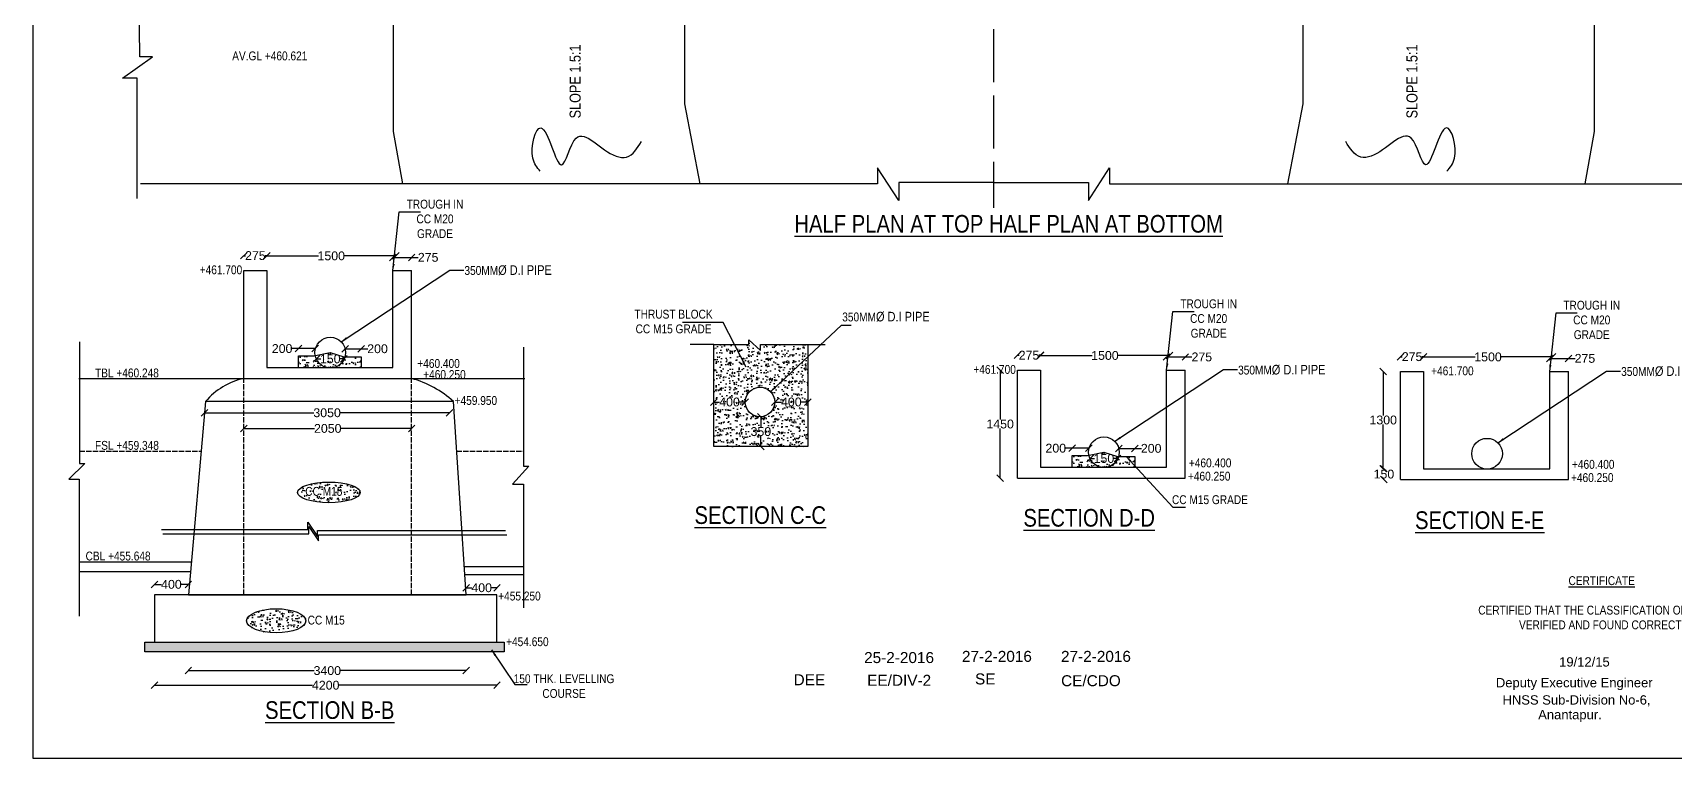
# Model space of a CAD drawing. Header units: millimetres. Extents: x 5124 to 3010519, y 2311 to 45941960.
# Drawn here: x 2833988 to 2871143, y 45900618 to 45917037 of the extents above; entities that cross this region are included whole.
import ezdxf

# ---------------------------------------------------------------- set-up
doc = ezdxf.new("R2010")
doc.units = ezdxf.units.MM
doc.header["$MEASUREMENT"] = 0
doc.linetypes.add('ACAD_ISO02W100', pattern=[15, 12, -3])
for name, color, linetype in [('DIMENSION', 7, 'Continuous'), ('DRAWING', 7, 'Continuous'), ('TEXT', 7, 'Continuous')]:
    doc.layers.add(name, color=color, linetype=linetype)
doc.styles.add('ARIAL NARROW', font='ARIALN.TTF')
doc.styles.get("Standard").update_dxf_attribs({"font": 'arial.ttf'})
doc.dimstyles.get("Standard").update_dxf_attribs({"dimtxt": 200, "dimasz": 150, "dimexe": 0.18, "dimexo": 0.0625, "dimgap": 0.09, "dimtad": 0, "dimtih": 1, "dimtoh": 1, "dimdec": 0, "dimzin": 0, "dimdsep": 46, "dimtxsty": 'Standard', "dimblk": 'OBLIQUE', "dimcen": 0.09, "dimse1": 1, "dimse2": 1, "dimadec": 0, "dimazin": 0, "dimtfac": 1, "dimtdec": 0, "dimtofl": 0, "dimtmove": 0, "dimatfit": 3, "dimfxl": 1, "dimtolj": 1, "dimtzin": 0, "dimarcsym": 0})
pattern_1 = [(50, (0, 0), (286.904073, -25.100854), [30, -330]), (355, (0, 0), (-55.5005334, 300.8768535), [24, -264]), (100.4514, (23.9, -2.1), (231.4037527, 275.7758168), [25.496076, -280.4568448]), (46.1842, (0, 80), (426.8964195, -66.2076057), [45, -495]), (96.6356, (35.57, 74.5), (373.8650822, 389.6471484), [38.244115, -420.6852]), (351.1842, (0, 80), (373.864778, 389.6474404), [36, -396]), (21, (40, 60), (238.7628208, -161.0475563), [30, -330]), (326, (40, 60), (97.3261328, 290.060018), [24, -264]), (71.4514, (59.9, 46.58), (336.0890514, 129.0121987), [25.496076, -280.4568448]), (37.5, (0, 0), (4.86394213, 133.15754153), [0, -260.8, 0, -268, 0, -265]), (7.5, (0, 0), (105.22781498, 157.76468475), [0, -152.8, 0, -254.8, 0, -101]), (327.5, (-89.2, 0), (213.52897447, -9.0219487), [0, -100, 0, -312, 0, -414]), (317.5, (-129.2, 0), (233.2744677, 40.0419929), [0, -130, 0, -207.2, 0, -294])]

# ---------------------------------------------------------------- blocks, each defined once
blk = doc.blocks.new('_Oblique')
at = {"color": 0, "linetype": 'ByBlock', "lineweight": -2}
blk.add_line((-0.5, -0.5), (0.5, 0.5), dxfattribs=at)
blk = doc.blocks.new('*D114')
at = {"layer": 'Defpoints', "color": 0}
for p in [(2839285.5, 45911993), (2838765, 45911659), (2839285.5, 45911659)]:
    blk.add_point(p, dxfattribs=at)
at = {"layer": 'DIMENSION', "color": 0, "lineweight": -2}
for p, q in [((2838765, 45911993), (2838801.763, 45911993)), ((2839285.5, 45911993), (2839248.737, 45911993))]:
    blk.add_line(p, q, dxfattribs=at)
at = {"layer": 'DIMENSION', "color": 0, "lineweight": -2, "xscale": 150, "yscale": 150, "zscale": 150, "rotation": 180}
blk.add_blockref('_Oblique', (2838765, 45911993), dxfattribs=at)
at = {"layer": 'DIMENSION', "color": 0, "lineweight": -2, "xscale": 150, "yscale": 150, "zscale": 150}
blk.add_blockref('_Oblique', (2839285.5, 45911993), dxfattribs=at)
at = {"layer": 'DIMENSION', "color": 0, "insert": (2839025.25, 45911993), "char_height": 200, "attachment_point": 5}
blk.add_mtext('\\A1;275', dxfattribs=at)
blk = doc.blocks.new('*D115')
at = {"layer": 'Defpoints', "color": 0}
for p in [(2842203, 45911988), (2839284, 45911659), (2842203, 45911659)]:
    blk.add_point(p, dxfattribs=at)
at = {"layer": 'DIMENSION', "color": 0, "lineweight": -2}
for p, q in [((2839284, 45911988), (2840454, 45911988)), ((2842203, 45911988), (2841032, 45911988))]:
    blk.add_line(p, q, dxfattribs=at)
at = {"layer": 'DIMENSION', "color": 0, "lineweight": -2, "xscale": 150, "yscale": 150, "zscale": 150, "rotation": 180}
blk.add_blockref('_Oblique', (2839284, 45911988), dxfattribs=at)
at = {"layer": 'DIMENSION', "color": 0, "lineweight": -2, "xscale": 150, "yscale": 150, "zscale": 150}
blk.add_blockref('_Oblique', (2842203, 45911988), dxfattribs=at)
at = {"layer": 'DIMENSION', "color": 0, "insert": (2840743, 45911988), "char_height": 200, "attachment_point": 5}
blk.add_mtext('\\A1;1500', dxfattribs=at)
blk = doc.blocks.new('*D116')
at = {"layer": 'Defpoints', "color": 0}
for p in [(2842563.5, 45911954), (2842140.5, 45911659), (2842563.5, 45911659)]:
    blk.add_point(p, dxfattribs=at)
at = {"layer": 'DIMENSION', "color": 0, "lineweight": -2}
for p, q in [((2842140.5, 45911954), (2842563.5, 45911954)), ((2842563.5, 45911954), (2842713.5, 45911954))]:
    blk.add_line(p, q, dxfattribs=at)
at = {"layer": 'DIMENSION', "color": 0, "lineweight": -2, "xscale": 150, "yscale": 150, "zscale": 150, "rotation": 180}
blk.add_blockref('_Oblique', (2842140.5, 45911954), dxfattribs=at)
at = {"layer": 'DIMENSION', "color": 0, "lineweight": -2, "xscale": 150, "yscale": 150, "zscale": 150}
blk.add_blockref('_Oblique', (2842563.5, 45911954), dxfattribs=at)
at = {"layer": 'DIMENSION', "color": 0, "insert": (2842936.987, 45911954), "char_height": 200, "attachment_point": 5}
blk.add_mtext('\\A1;275', dxfattribs=at)
blk = doc.blocks.new('*D117')
at = {"layer": 'Defpoints', "color": 0}
for p in [(2840003, 45909889), (2840003, 45909722), (2840381, 45909729)]:
    blk.add_point(p, dxfattribs=at)
at = {"layer": 'DIMENSION', "color": 0, "lineweight": -2}
for p, q in [((2840003, 45909889), (2839853, 45909889)), ((2840381, 45909889), (2840003, 45909889))]:
    blk.add_line(p, q, dxfattribs=at)
at = {"layer": 'DIMENSION', "color": 0, "lineweight": -2, "xscale": 150, "yscale": 150, "zscale": 150, "rotation": 180}
blk.add_blockref('_Oblique', (2840003, 45909889), dxfattribs=at)
at = {"layer": 'DIMENSION', "color": 0, "lineweight": -2, "xscale": 150, "yscale": 150, "zscale": 150}
blk.add_blockref('_Oblique', (2840381, 45909889), dxfattribs=at)
at = {"layer": 'DIMENSION', "color": 0, "insert": (2839631, 45909889), "char_height": 200, "attachment_point": 5}
blk.add_mtext('\\A1;200', dxfattribs=at)
blk = doc.blocks.new('*D118')
at = {"layer": 'Defpoints', "color": 0}
for p in [(2841056, 45909704), (2841418, 45909885), (2841418, 45909704)]:
    blk.add_point(p, dxfattribs=at)
at = {"layer": 'DIMENSION', "color": 0, "lineweight": -2}
for p, q in [((2841056, 45909885), (2841418, 45909885)), ((2841418, 45909885), (2841568, 45909885))]:
    blk.add_line(p, q, dxfattribs=at)
at = {"layer": 'DIMENSION', "color": 0, "lineweight": -2, "xscale": 150, "yscale": 150, "zscale": 150, "rotation": 180}
blk.add_blockref('_Oblique', (2841056, 45909885), dxfattribs=at)
at = {"layer": 'DIMENSION', "color": 0, "lineweight": -2, "xscale": 150, "yscale": 150, "zscale": 150}
blk.add_blockref('_Oblique', (2841418, 45909885), dxfattribs=at)
at = {"layer": 'DIMENSION', "color": 0, "insert": (2841791, 45909885), "char_height": 200, "attachment_point": 5}
blk.add_mtext('\\A1;200', dxfattribs=at)
blk = doc.blocks.new('*D119')
at = {"layer": 'Defpoints', "color": 0}
for p in [(2837875, 45908446), (2843422, 45908446), (2843422, 45908436)]:
    blk.add_point(p, dxfattribs=at)
at = {"layer": 'DIMENSION', "color": 0, "lineweight": -2}
for p, q in [((2837875, 45908436), (2840350, 45908436)), ((2843422, 45908436), (2840947, 45908436))]:
    blk.add_line(p, q, dxfattribs=at)
at = {"layer": 'DIMENSION', "color": 0, "lineweight": -2, "xscale": 150, "yscale": 150, "zscale": 150, "rotation": 180}
blk.add_blockref('_Oblique', (2837875, 45908436), dxfattribs=at)
at = {"layer": 'DIMENSION', "color": 0, "lineweight": -2, "xscale": 150, "yscale": 150, "zscale": 150}
blk.add_blockref('_Oblique', (2843422, 45908436), dxfattribs=at)
at = {"layer": 'DIMENSION', "color": 0, "insert": (2840649, 45908436), "char_height": 200, "attachment_point": 5}
blk.add_mtext('\\A1;3050', dxfattribs=at)
blk = doc.blocks.new('*D120')
at = {"layer": 'Defpoints', "color": 0}
for p in [(2838765, 45908081.5), (2842563.5, 45908081.5), (2842563.5, 45908081.5)]:
    blk.add_point(p, dxfattribs=at)
at = {"layer": 'DIMENSION', "color": 0, "lineweight": -2}
for p, q in [((2838765, 45908081.5), (2840364.16, 45908081.5)), ((2842563.5, 45908081.5), (2840964.34, 45908081.5))]:
    blk.add_line(p, q, dxfattribs=at)
at = {"layer": 'DIMENSION', "color": 0, "lineweight": -2, "xscale": 150, "yscale": 150, "zscale": 150, "rotation": 180}
blk.add_blockref('_Oblique', (2838765, 45908081.5), dxfattribs=at)
at = {"layer": 'DIMENSION', "color": 0, "lineweight": -2, "xscale": 150, "yscale": 150, "zscale": 150}
blk.add_blockref('_Oblique', (2842563.5, 45908081.5), dxfattribs=at)
at = {"layer": 'DIMENSION', "color": 0, "insert": (2840664.25, 45908081.5), "char_height": 200, "attachment_point": 5}
blk.add_mtext('\\A1;2050', dxfattribs=at)
blk = doc.blocks.new('*D121')
at = {"layer": 'Defpoints', "color": 0}
for p in [(2840412, 45909642), (2841029, 45909656), (2841029, 45909637)]:
    blk.add_point(p, dxfattribs=at)
at = {"layer": 'DIMENSION', "color": 0, "lineweight": -2}
for p, q in [((2840412, 45909656), (2840509, 45909656)), ((2841029, 45909656), (2840931, 45909656))]:
    blk.add_line(p, q, dxfattribs=at)
at = {"layer": 'DIMENSION', "color": 0, "lineweight": -2, "xscale": 150, "yscale": 150, "zscale": 150, "rotation": 180}
blk.add_blockref('_Oblique', (2840412, 45909656), dxfattribs=at)
at = {"layer": 'DIMENSION', "color": 0, "lineweight": -2, "xscale": 150, "yscale": 150, "zscale": 150}
blk.add_blockref('_Oblique', (2841029, 45909656), dxfattribs=at)
at = {"layer": 'DIMENSION', "color": 0, "insert": (2840720, 45909656), "char_height": 200, "attachment_point": 5}
blk.add_mtext('\\A1;150', dxfattribs=at)
blk = doc.blocks.new('*D122')
at = {"layer": 'Defpoints', "color": 0}
for p in [(2837508, 45904552), (2836741, 45904315), (2837508, 45904315)]:
    blk.add_point(p, dxfattribs=at)
at = {"layer": 'DIMENSION', "color": 0, "lineweight": -2}
for p, q in [((2836741, 45904552), (2836900, 45904552)), ((2837508, 45904552), (2837349, 45904552))]:
    blk.add_line(p, q, dxfattribs=at)
at = {"layer": 'DIMENSION', "color": 0, "lineweight": -2, "xscale": 150, "yscale": 150, "zscale": 150, "rotation": 180}
blk.add_blockref('_Oblique', (2836741, 45904552), dxfattribs=at)
at = {"layer": 'DIMENSION', "color": 0, "lineweight": -2, "xscale": 150, "yscale": 150, "zscale": 150}
blk.add_blockref('_Oblique', (2837508, 45904552), dxfattribs=at)
at = {"layer": 'DIMENSION', "color": 0, "insert": (2837125, 45904552), "char_height": 200, "attachment_point": 5}
blk.add_mtext('\\A1;400', dxfattribs=at)
blk = doc.blocks.new('*D123')
at = {"layer": 'Defpoints', "color": 0}
for p in [(2843800, 45904475), (2843800, 45904315), (2844495, 45904315)]:
    blk.add_point(p, dxfattribs=at)
at = {"layer": 'DIMENSION', "color": 0, "lineweight": -2}
for p, q in [((2843800, 45904475), (2843923, 45904475)), ((2844495, 45904475), (2844372, 45904475))]:
    blk.add_line(p, q, dxfattribs=at)
at = {"layer": 'DIMENSION', "color": 0, "lineweight": -2, "xscale": 150, "yscale": 150, "zscale": 150, "rotation": 180}
blk.add_blockref('_Oblique', (2843800, 45904475), dxfattribs=at)
at = {"layer": 'DIMENSION', "color": 0, "lineweight": -2, "xscale": 150, "yscale": 150, "zscale": 150}
blk.add_blockref('_Oblique', (2844495, 45904475), dxfattribs=at)
at = {"layer": 'DIMENSION', "color": 0, "insert": (2844148, 45904475), "char_height": 200, "attachment_point": 5}
blk.add_mtext('\\A1;400', dxfattribs=at)
blk = doc.blocks.new('*D124')
at = {"layer": 'Defpoints', "color": 0}
for p in [(2837508, 45904315), (2843800, 45904315), (2843800, 45902600)]:
    blk.add_point(p, dxfattribs=at)
at = {"layer": 'DIMENSION', "color": 0, "lineweight": -2}
for p, q in [((2837508, 45902600), (2840356, 45902600)), ((2843800, 45902600), (2840953, 45902600))]:
    blk.add_line(p, q, dxfattribs=at)
at = {"layer": 'DIMENSION', "color": 0, "lineweight": -2, "xscale": 150, "yscale": 150, "zscale": 150, "rotation": 180}
blk.add_blockref('_Oblique', (2837508, 45902600), dxfattribs=at)
at = {"layer": 'DIMENSION', "color": 0, "lineweight": -2, "xscale": 150, "yscale": 150, "zscale": 150}
blk.add_blockref('_Oblique', (2843800, 45902600), dxfattribs=at)
at = {"layer": 'DIMENSION', "color": 0, "insert": (2840654, 45902600), "char_height": 200, "attachment_point": 5}
blk.add_mtext('\\A1;3400', dxfattribs=at)
blk = doc.blocks.new('*D125')
at = {"layer": 'Defpoints', "color": 0}
for p in [(2836741, 45903245.5), (2844495, 45903245.5), (2844495, 45902268.5)]:
    blk.add_point(p, dxfattribs=at)
at = {"layer": 'DIMENSION', "color": 0, "lineweight": -2}
for p, q in [((2836741, 45902268.5), (2840315.590764, 45902268.5)), ((2844495, 45902268.5), (2840920.409236, 45902268.5))]:
    blk.add_line(p, q, dxfattribs=at)
at = {"layer": 'DIMENSION', "color": 0, "lineweight": -2, "xscale": 150, "yscale": 150, "zscale": 150, "rotation": 180}
blk.add_blockref('_Oblique', (2836741, 45902268.5), dxfattribs=at)
at = {"layer": 'DIMENSION', "color": 0, "lineweight": -2, "xscale": 150, "yscale": 150, "zscale": 150}
blk.add_blockref('_Oblique', (2844495, 45902268.5), dxfattribs=at)
at = {"layer": 'DIMENSION', "color": 0, "insert": (2840618, 45902268.5), "char_height": 200, "attachment_point": 5}
blk.add_mtext('\\A1;4200', dxfattribs=at)
blk = doc.blocks.new('*D126')
at = {"layer": 'Defpoints', "color": 0}
for p in [(2849404, 45908680), (2849404, 45908680), (2850115, 45908680)]:
    blk.add_point(p, dxfattribs=at)
at = {"layer": 'DIMENSION', "color": 0, "lineweight": -2}
for p, q in [((2849404, 45908680), (2849535, 45908680)), ((2850115, 45908680), (2849984, 45908680))]:
    blk.add_line(p, q, dxfattribs=at)
at = {"layer": 'DIMENSION', "color": 0, "lineweight": -2, "xscale": 150, "yscale": 150, "zscale": 150, "rotation": 180}
blk.add_blockref('_Oblique', (2849404, 45908680), dxfattribs=at)
at = {"layer": 'DIMENSION', "color": 0, "lineweight": -2, "xscale": 150, "yscale": 150, "zscale": 150}
blk.add_blockref('_Oblique', (2850115, 45908680), dxfattribs=at)
at = {"layer": 'DIMENSION', "color": 0, "insert": (2849759, 45908680), "char_height": 200, "attachment_point": 5}
blk.add_mtext('\\A1;400', dxfattribs=at)
blk = doc.blocks.new('*D127')
at = {"layer": 'Defpoints', "color": 0}
for p in [(2850784, 45908680), (2851532, 45908680), (2851532, 45908680)]:
    blk.add_point(p, dxfattribs=at)
at = {"layer": 'DIMENSION', "color": 0, "lineweight": -2}
for p, q in [((2850784, 45908680), (2850933, 45908680)), ((2851532, 45908680), (2851383, 45908680))]:
    blk.add_line(p, q, dxfattribs=at)
at = {"layer": 'DIMENSION', "color": 0, "lineweight": -2, "xscale": 150, "yscale": 150, "zscale": 150, "rotation": 180}
blk.add_blockref('_Oblique', (2850784, 45908680), dxfattribs=at)
at = {"layer": 'DIMENSION', "color": 0, "lineweight": -2, "xscale": 150, "yscale": 150, "zscale": 150}
blk.add_blockref('_Oblique', (2851532, 45908680), dxfattribs=at)
at = {"layer": 'DIMENSION', "color": 0, "insert": (2851158, 45908680), "char_height": 200, "attachment_point": 5}
blk.add_mtext('\\A1;400', dxfattribs=at)
blk = doc.blocks.new('*D128')
at = {"layer": 'Defpoints', "color": 0}
for p in [(2850450, 45908346), (2850450, 45907674), (2850468, 45907674)]:
    blk.add_point(p, dxfattribs=at)
at = {"layer": 'DIMENSION', "color": 0, "lineweight": -2}
for p, q in [((2850468, 45908346), (2850468, 45908112)), ((2850468, 45907674), (2850468, 45907908))]:
    blk.add_line(p, q, dxfattribs=at)
at = {"layer": 'DIMENSION', "color": 0, "lineweight": -2, "xscale": 150, "yscale": 150, "zscale": 150}
for p, rotation in [((2850468, 45908346), 90), ((2850468, 45907674), 270)]:
    blk.add_blockref('_Oblique', p, dxfattribs=dict(at, rotation=rotation))
at = {"layer": 'DIMENSION', "color": 0, "insert": (2850468, 45908010), "char_height": 200, "attachment_point": 5}
blk.add_mtext('\\A1;350', dxfattribs=at)
blk = doc.blocks.new('*D129')
at = {"layer": 'Defpoints', "color": 0}
for p in [(2856799, 45909738.5), (2856278.5, 45909404.5), (2856799, 45909404.5)]:
    blk.add_point(p, dxfattribs=at)
at = {"layer": 'DIMENSION', "color": 0, "lineweight": -2}
for p, q in [((2856278.5, 45909738.5), (2856315.263, 45909738.5)), ((2856799, 45909738.5), (2856762.237, 45909738.5))]:
    blk.add_line(p, q, dxfattribs=at)
at = {"layer": 'DIMENSION', "color": 0, "lineweight": -2, "xscale": 150, "yscale": 150, "zscale": 150, "rotation": 180}
blk.add_blockref('_Oblique', (2856278.5, 45909738.5), dxfattribs=at)
at = {"layer": 'DIMENSION', "color": 0, "lineweight": -2, "xscale": 150, "yscale": 150, "zscale": 150}
blk.add_blockref('_Oblique', (2856799, 45909738.5), dxfattribs=at)
at = {"layer": 'DIMENSION', "color": 0, "insert": (2856538.75, 45909738.5), "char_height": 200, "attachment_point": 5}
blk.add_mtext('\\A1;275', dxfattribs=at)
blk = doc.blocks.new('*D130')
at = {"layer": 'Defpoints', "color": 0}
for p in [(2859716, 45909733), (2856797, 45909404), (2859716, 45909404)]:
    blk.add_point(p, dxfattribs=at)
at = {"layer": 'DIMENSION', "color": 0, "lineweight": -2}
for p, q in [((2856797, 45909733), (2857968, 45909733)), ((2859716, 45909733), (2858546, 45909733))]:
    blk.add_line(p, q, dxfattribs=at)
at = {"layer": 'DIMENSION', "color": 0, "lineweight": -2, "xscale": 150, "yscale": 150, "zscale": 150, "rotation": 180}
blk.add_blockref('_Oblique', (2856797, 45909733), dxfattribs=at)
at = {"layer": 'DIMENSION', "color": 0, "lineweight": -2, "xscale": 150, "yscale": 150, "zscale": 150}
blk.add_blockref('_Oblique', (2859716, 45909733), dxfattribs=at)
at = {"layer": 'DIMENSION', "color": 0, "insert": (2858257, 45909733), "char_height": 200, "attachment_point": 5}
blk.add_mtext('\\A1;1500', dxfattribs=at)
blk = doc.blocks.new('*D131')
at = {"layer": 'Defpoints', "color": 0}
for p in [(2859654, 45909404.5), (2860077, 45909699.5), (2860077, 45909404.5)]:
    blk.add_point(p, dxfattribs=at)
at = {"layer": 'DIMENSION', "color": 0, "lineweight": -2}
for p, q in [((2859654, 45909699.5), (2860077, 45909699.5)), ((2860077, 45909699.5), (2860227, 45909699.5))]:
    blk.add_line(p, q, dxfattribs=at)
at = {"layer": 'DIMENSION', "color": 0, "lineweight": -2, "xscale": 150, "yscale": 150, "zscale": 150, "rotation": 180}
blk.add_blockref('_Oblique', (2859654, 45909699.5), dxfattribs=at)
at = {"layer": 'DIMENSION', "color": 0, "lineweight": -2, "xscale": 150, "yscale": 150, "zscale": 150}
blk.add_blockref('_Oblique', (2860077, 45909699.5), dxfattribs=at)
at = {"layer": 'DIMENSION', "color": 0, "insert": (2860450.487, 45909699.5), "char_height": 200, "attachment_point": 5}
blk.add_mtext('\\A1;275', dxfattribs=at)
blk = doc.blocks.new('*D132')
at = {"layer": 'Defpoints', "color": 0}
for p in [(2857516, 45907634), (2857895, 45907475), (2857516, 45907468)]:
    blk.add_point(p, dxfattribs=at)
at = {"layer": 'DIMENSION', "color": 0, "lineweight": -2}
for p, q in [((2857516, 45907634), (2857366, 45907634)), ((2857895, 45907634), (2857516, 45907634))]:
    blk.add_line(p, q, dxfattribs=at)
at = {"layer": 'DIMENSION', "color": 0, "lineweight": -2, "xscale": 150, "yscale": 150, "zscale": 150, "rotation": 180}
blk.add_blockref('_Oblique', (2857516, 45907634), dxfattribs=at)
at = {"layer": 'DIMENSION', "color": 0, "lineweight": -2, "xscale": 150, "yscale": 150, "zscale": 150}
blk.add_blockref('_Oblique', (2857895, 45907634), dxfattribs=at)
at = {"layer": 'DIMENSION', "color": 0, "insert": (2857144, 45907634), "char_height": 200, "attachment_point": 5}
blk.add_mtext('\\A1;200', dxfattribs=at)
blk = doc.blocks.new('*D133')
at = {"layer": 'Defpoints', "color": 0}
for p in [(2858932, 45907630), (2858569, 45907450), (2858932, 45907450)]:
    blk.add_point(p, dxfattribs=at)
at = {"layer": 'DIMENSION', "color": 0, "lineweight": -2}
for p, q in [((2858569, 45907630), (2858932, 45907630)), ((2858932, 45907630), (2859082, 45907630))]:
    blk.add_line(p, q, dxfattribs=at)
at = {"layer": 'DIMENSION', "color": 0, "lineweight": -2, "xscale": 150, "yscale": 150, "zscale": 150, "rotation": 180}
blk.add_blockref('_Oblique', (2858569, 45907630), dxfattribs=at)
at = {"layer": 'DIMENSION', "color": 0, "lineweight": -2, "xscale": 150, "yscale": 150, "zscale": 150}
blk.add_blockref('_Oblique', (2858932, 45907630), dxfattribs=at)
at = {"layer": 'DIMENSION', "color": 0, "insert": (2859304, 45907630), "char_height": 200, "attachment_point": 5}
blk.add_mtext('\\A1;200', dxfattribs=at)
blk = doc.blocks.new('*D134')
at = {"layer": 'Defpoints', "color": 0}
for p in [(2857925, 45907388), (2858542, 45907401), (2858542, 45907382)]:
    blk.add_point(p, dxfattribs=at)
at = {"layer": 'DIMENSION', "color": 0, "lineweight": -2}
for p, q in [((2857925, 45907401), (2858022, 45907401)), ((2858542, 45907401), (2858445, 45907401))]:
    blk.add_line(p, q, dxfattribs=at)
at = {"layer": 'DIMENSION', "color": 0, "lineweight": -2, "xscale": 150, "yscale": 150, "zscale": 150, "rotation": 180}
blk.add_blockref('_Oblique', (2857925, 45907401), dxfattribs=at)
at = {"layer": 'DIMENSION', "color": 0, "lineweight": -2, "xscale": 150, "yscale": 150, "zscale": 150}
blk.add_blockref('_Oblique', (2858542, 45907401), dxfattribs=at)
at = {"layer": 'DIMENSION', "color": 0, "insert": (2858234, 45907401), "char_height": 200, "attachment_point": 5}
blk.add_mtext('\\A1;150', dxfattribs=at)
blk = doc.blocks.new('*D135')
at = {"layer": 'Defpoints', "color": 0}
for p in [(2856278, 45909404), (2855885, 45906957), (2856278, 45906957)]:
    blk.add_point(p, dxfattribs=at)
at = {"layer": 'DIMENSION', "color": 0, "lineweight": -2}
for p, q in [((2855885, 45909404), (2855885, 45908283)), ((2855885, 45906957), (2855885, 45908079))]:
    blk.add_line(p, q, dxfattribs=at)
at = {"layer": 'DIMENSION', "color": 0, "lineweight": -2, "xscale": 150, "yscale": 150, "zscale": 150}
for p, rotation in [((2855885, 45909404), 90), ((2855885, 45906957), 270)]:
    blk.add_blockref('_Oblique', p, dxfattribs=dict(at, rotation=rotation))
at = {"layer": 'DIMENSION', "color": 0, "insert": (2855885, 45908181), "char_height": 200, "attachment_point": 5}
blk.add_mtext('\\A1;1450', dxfattribs=at)
blk = doc.blocks.new('*D136')
at = {"layer": 'Defpoints', "color": 0}
for p in [(2865471, 45909706), (2864950.5, 45909372), (2865471, 45909372)]:
    blk.add_point(p, dxfattribs=at)
at = {"layer": 'DIMENSION', "color": 0, "lineweight": -2}
for p, q in [((2864950.5, 45909706), (2864987.263, 45909706)), ((2865471, 45909706), (2865434.237, 45909706))]:
    blk.add_line(p, q, dxfattribs=at)
at = {"layer": 'DIMENSION', "color": 0, "lineweight": -2, "xscale": 150, "yscale": 150, "zscale": 150, "rotation": 180}
blk.add_blockref('_Oblique', (2864950.5, 45909706), dxfattribs=at)
at = {"layer": 'DIMENSION', "color": 0, "lineweight": -2, "xscale": 150, "yscale": 150, "zscale": 150}
blk.add_blockref('_Oblique', (2865471, 45909706), dxfattribs=at)
at = {"layer": 'DIMENSION', "color": 0, "insert": (2865210.75, 45909706), "char_height": 200, "attachment_point": 5}
blk.add_mtext('\\A1;275', dxfattribs=at)
blk = doc.blocks.new('*D137')
at = {"layer": 'Defpoints', "color": 0}
for p in [(2865469, 45909372), (2868388, 45909700), (2868388, 45909372)]:
    blk.add_point(p, dxfattribs=at)
at = {"layer": 'DIMENSION', "color": 0, "lineweight": -2}
for p, q in [((2865469, 45909700), (2866640, 45909700)), ((2868388, 45909700), (2867218, 45909700))]:
    blk.add_line(p, q, dxfattribs=at)
at = {"layer": 'DIMENSION', "color": 0, "lineweight": -2, "xscale": 150, "yscale": 150, "zscale": 150, "rotation": 180}
blk.add_blockref('_Oblique', (2865469, 45909700), dxfattribs=at)
at = {"layer": 'DIMENSION', "color": 0, "lineweight": -2, "xscale": 150, "yscale": 150, "zscale": 150}
blk.add_blockref('_Oblique', (2868388, 45909700), dxfattribs=at)
at = {"layer": 'DIMENSION', "color": 0, "insert": (2866929, 45909700), "char_height": 200, "attachment_point": 5}
blk.add_mtext('\\A1;1500', dxfattribs=at)
blk = doc.blocks.new('*D138')
at = {"layer": 'Defpoints', "color": 0}
for p in [(2868326, 45909372), (2868749, 45909667), (2868749, 45909372)]:
    blk.add_point(p, dxfattribs=at)
at = {"layer": 'DIMENSION', "color": 0, "lineweight": -2}
for p, q in [((2868326, 45909667), (2868749, 45909667)), ((2868749, 45909667), (2868899, 45909667))]:
    blk.add_line(p, q, dxfattribs=at)
at = {"layer": 'DIMENSION', "color": 0, "lineweight": -2, "xscale": 150, "yscale": 150, "zscale": 150, "rotation": 180}
blk.add_blockref('_Oblique', (2868326, 45909667), dxfattribs=at)
at = {"layer": 'DIMENSION', "color": 0, "lineweight": -2, "xscale": 150, "yscale": 150, "zscale": 150}
blk.add_blockref('_Oblique', (2868749, 45909667), dxfattribs=at)
at = {"layer": 'DIMENSION', "color": 0, "insert": (2869122.487, 45909667), "char_height": 200, "attachment_point": 5}
blk.add_mtext('\\A1;275', dxfattribs=at)
blk = doc.blocks.new('*D139')
at = {"layer": 'Defpoints', "color": 0}
for p in [(2864950, 45909372), (2864557, 45907172), (2865471, 45907172)]:
    blk.add_point(p, dxfattribs=at)
at = {"layer": 'DIMENSION', "color": 0, "lineweight": -2}
for p, q in [((2864557, 45909372), (2864557, 45908374)), ((2864557, 45907172), (2864557, 45908170))]:
    blk.add_line(p, q, dxfattribs=at)
at = {"layer": 'DIMENSION', "color": 0, "lineweight": -2, "xscale": 150, "yscale": 150, "zscale": 150}
for p, rotation in [((2864557, 45909372), 90), ((2864557, 45907172), 270)]:
    blk.add_blockref('_Oblique', p, dxfattribs=dict(at, rotation=rotation))
at = {"layer": 'DIMENSION', "color": 0, "insert": (2864557, 45908272), "char_height": 200, "attachment_point": 5}
blk.add_mtext('\\A1;1300', dxfattribs=at)
blk = doc.blocks.new('*D140')
at = {"layer": 'Defpoints', "color": 0}
for p in [(2865471, 45907172), (2864573, 45906924), (2865471, 45906924)]:
    blk.add_point(p, dxfattribs=at)
at = {"layer": 'DIMENSION', "color": 0, "lineweight": -2}
for p, q in [((2864573, 45907172), (2864573, 45907150)), ((2864573, 45906924), (2864573, 45906946))]:
    blk.add_line(p, q, dxfattribs=at)
at = {"layer": 'DIMENSION', "color": 0, "lineweight": -2, "xscale": 150, "yscale": 150, "zscale": 150}
for p, rotation in [((2864573, 45907172), 90), ((2864573, 45906924), 270)]:
    blk.add_blockref('_Oblique', p, dxfattribs=dict(at, rotation=rotation))
at = {"layer": 'DIMENSION', "color": 0, "insert": (2864573, 45907048), "char_height": 200, "attachment_point": 5}
blk.add_mtext('\\A1;150', dxfattribs=at)

msp = doc.modelspace()

# ---------------------------------------------------------------- hatches: boundary and pattern name
at = {"layer": 'DRAWING'}
h = msp.add_hatch(dxfattribs=at)
h.set_pattern_fill('AR-CONC', color=256, scale=40, style=0)
h.set_pattern_definition(pattern_1)
h.paths.add_polyline_path([(2851532, 45909979), (2850458, 45909979), (2850458, 45909844), (2850193, 45910087.5), (2850193, 45909979), (2849404, 45909979), (2849404, 45907673.5), (2851532, 45907673.5)])
h.paths.add_polyline_path([(2850784, 45908680.5, -1), (2850115, 45908680.5, -1)], flags=16)
h = msp.add_hatch(dxfattribs=at)
h.set_pattern_fill('AR-CONC', color=256, scale=40, style=0)
h.set_pattern_definition(pattern_1)
h.paths.add_polyline_path([(2841055.7, 45909704.5), (2841026.5, 45909704.5), (2840721.5, 45909798), (2840381.4, 45909729.1, 0.2991069), (2840649.7, 45909458.5), (2840793.3, 45909458.5, 0.279366)])
h.paths.add_polyline_path([(2840381.4, 45909729.1), (2840346.5, 45909722), (2840003, 45909722), (2840003, 45909458.5), (2840649.7, 45909458.5, -0.2991069)])
h.paths.add_polyline_path([(2841418.5, 45909704.5), (2841055.7, 45909704.5, -0.279366), (2840793.3, 45909458.5), (2841418.5, 45909458.5)])
h = msp.add_hatch(dxfattribs=at)
h.set_pattern_fill('AR-CONC', color=256, scale=40, style=0)
h.set_pattern_definition([(50, (17513.5, -2254.5), (286.904073, -25.100854), [30, -330]), (355, (17513.5, -2254.5), (-55.5005334, 300.8768535), [24, -264]), (100.4514, (17537.4, -2256.6), (231.4037527, 275.7758168), [25.496076, -280.4568448]), (46.1842, (17513.5, -2174.5), (426.8964195, -66.2076057), [45, -495]), (96.6356, (17549.07, -2180), (373.8650822, 389.6471484), [38.244115, -420.6852]), (351.1842, (17513.5, -2174.5), (373.864778, 389.6474404), [36, -396]), (21, (17553.5, -2194.5), (238.7628208, -161.0475563), [30, -330]), (326, (17553.5, -2194.5), (97.3261328, 290.060018), [24, -264]), (71.4514, (17573.4, -2207.92), (336.0890514, 129.0121987), [25.496076, -280.4568448]), (37.5, (17513.5, -2254.5), (4.86394213, 133.15754153), [0, -260.8, 0, -268, 0, -265]), (7.5, (17513.5, -2254.5), (105.22781498, 157.76468475), [0, -152.8, 0, -254.8, 0, -101]), (327.5, (17424.3, -2254.5), (213.52897447, -9.0219487), [0, -100, 0, -312, 0, -414]), (317.5, (17384.3, -2254.5), (233.2744677, 40.0419929), [0, -130, 0, -207.2, 0, -294])])
h.paths.add_polyline_path([(2858569.2, 45907450), (2858540, 45907450), (2858235, 45907543.5), (2857894.9, 45907474.6, 0.2991069), (2858163.2, 45907204), (2858306.8, 45907204, 0.279366)])
h.paths.add_polyline_path([(2857894.9, 45907474.6), (2857860, 45907467.5), (2857516.5, 45907467.5), (2857516.5, 45907204), (2858163.2, 45907204, -0.2991069)])
h.paths.add_polyline_path([(2858932, 45907450), (2858569.2, 45907450, -0.279366), (2858306.8, 45907204), (2858932, 45907204)])
h = msp.add_hatch(dxfattribs=at)
h.set_pattern_fill('AR-CONC', color=256, scale=40, style=0)
h.set_pattern_definition(pattern_1)
edge = h.paths.add_edge_path()
edge.add_ellipse((2840691.5, 45906634.5), major_axis=(-709, 0), ratio=0.3307475, start_angle=0, end_angle=360)
h = msp.add_hatch(dxfattribs=at)
h.set_pattern_fill('AR-CONC', color=256, scale=40, style=0)
h.set_pattern_definition(pattern_1)
edge = h.paths.add_edge_path()
edge.add_ellipse((2839499.2, 45903727.5), major_axis=(-670.8, 0), ratio=0.4081252, start_angle=0, end_angle=360)
h = msp.add_hatch(dxfattribs=at)
h.set_pattern_fill('AR-CONC', color=256, scale=40, style=0)
h.set_pattern_definition(pattern_1)
h.paths.add_polyline_path([(2844661, 45903245.5), (2836520, 45903245.5), (2836520, 45903022.5), (2844661, 45903022.5)])

# ---------------------------------------------------------------- linework, layer by layer
at = {"layer": 'DIMENSION'}
for points in [[(2836346.2, 45913284.5), (2836346.2, 45916010), (2836019.7, 45916010), (2836694.7, 45916495), (2836406.7, 45916495), (2836353.7, 45921020.5)], [(2848738.2, 45921020.5), (2848738.2, 45915428.5), (2849087.2, 45913616)], [(2862736.8, 45921020.5), (2862736.8, 45915428.5), (2862387.8, 45913616)], [(2842145.2, 45919943.5), (2842145.2, 45914802.5), (2842357.2, 45913616)], [(2869329.8, 45919943.5), (2869329.8, 45914802.5), (2869117.8, 45913616)], [(2855737.5, 45913650), (2853592.2, 45913650), (2853592.2, 45913245.5), (2853111.7, 45913980), (2853111.7, 45913616), (2849087.2, 45913616), (2842357.2, 45913616), (2836422.2, 45913616)], [(2855737.5, 45913650), (2857882.8, 45913650), (2857882.8, 45913245.5), (2858363.3, 45913980), (2858363.3, 45913616), (2862387.8, 45913616), (2869117.8, 45913616), (2875052.8, 45913616)], [(2850193, 45909979), (2850193, 45910087.5), (2850458, 45909844), (2850458, 45909979)], [(2835045, 45910042.5), (2835045, 45907290.5), (2835161.5, 45907290.5), (2834803, 45906933), (2835039, 45906933), (2835039, 45903832.5)], [(2849404, 45909979), (2848871, 45909979)], [(2851532, 45909979), (2851927, 45909979)], [(2856278.5, 45906957), (2860077, 45906957)], [(2864950.5, 45906924.5), (2868749, 45906924.5)]]:
    msp.add_lwpolyline(points, dxfattribs=at)
for centre, radius, start, end in [((2839096.3, 45907672.1), 1574.6, 102.14483, 139.60779), ((2841960.2, 45906997.6), 2294.6, 47.61527, 74.75615)]:
    msp.add_arc(centre, radius, start, end, dxfattribs=at)
at = {"layer": 'DRAWING'}
for points in [[(2890857.3, 45941960.3), (2833987.7, 45941960.3), (2833987.7, 45900618.2), (2890857.3, 45900618.2)], [(2837508.5, 45904315), (2843800, 45904315), (2843507, 45908692.5), (2837897, 45908692.5)], [(2836741, 45903245.5), (2844495, 45903245.5), (2844495, 45904315), (2836741, 45904315)], [(2836520, 45903245.5), (2844661, 45903245.5), (2844661, 45903022.5), (2836520, 45903022.5)]]:
    msp.add_lwpolyline(points, close=True, dxfattribs=at)
at = {"layer": 'DRAWING', "linetype": 'ACAD_ISO02W100', "ltscale": 100}
msp.add_lwpolyline([(2855737.5, 45932119), (2855737.5, 45913077.5)], dxfattribs=at)
at = {"layer": 'DRAWING'}
for points in [[(2838765, 45909211.5), (2838765, 45911659), (2839285.5, 45911659), (2839285.5, 45909458.5), (2842140.5, 45909458.5), (2842140.5, 45911659), (2842563.5, 45911659)], [(2842563.5, 45909211.5), (2842563.5, 45911659)], [(2840003, 45909458.5), (2840003, 45909722), (2840346.5, 45909722), (2840721.5, 45909798), (2841026.5, 45909704.5), (2841418.5, 45909704.5), (2841418.5, 45909458.5)], [(2845094, 45909925.5), (2845094, 45907227), (2845219.5, 45907227), (2844843.5, 45906817.5), (2845094, 45906817.5), (2845094, 45904020)], [(2850458, 45909979), (2851532, 45909979), (2851532, 45907673.5), (2849404, 45907673.5), (2849404, 45909979), (2850193, 45909979)], [(2856278.5, 45906957), (2856278.5, 45909404.5), (2856799, 45909404.5), (2856799, 45907204), (2859654, 45907204), (2859654, 45909404.5), (2860077, 45909404.5)], [(2860077, 45906957), (2860077, 45909404.5)], [(2864950.5, 45906924.5), (2864950.5, 45909372), (2865471, 45909372), (2865471, 45907171.5), (2868326, 45907171.5), (2868326, 45909372), (2868749, 45909372)], [(2868749, 45906924.5), (2868749, 45909372)], [(2835027.5, 45909211.5), (2845124.5, 45909211.5)], [(2857516.5, 45907204), (2857516.5, 45907467.5), (2857860, 45907467.5), (2858235, 45907543.5), (2858540, 45907450), (2858932, 45907450), (2858932, 45907204)], [(2836900, 45905795), (2840210.5, 45905795), (2840210.5, 45905962), (2840430, 45905635.5), (2840430, 45905769.5), (2844691, 45905769.5)], [(2836927.2, 45905696.6), (2840237.7, 45905696.6), (2840237.7, 45905863.6), (2840457.2, 45905537.1), (2840457.2, 45905671.1), (2844718.2, 45905671.1)], [(2835039, 45905064), (2837575, 45905064)], [(2845094, 45904947), (2843757.7, 45904947)], [(2835039, 45904841.5), (2837555.2, 45904841.5)], [(2845094, 45904769.5), (2843769.6, 45904769.5)]]:
    msp.add_lwpolyline(points, dxfattribs=at)
at = {"layer": 'DRAWING', "linetype": 'ACAD_ISO02W100', "ltscale": 10}
for points in [[(2838765, 45904315), (2838765, 45909211.5)], [(2842563.5, 45904315), (2842563.5, 45909211.5)], [(2835045, 45907568.5), (2837797.2, 45907568.5)], [(2843582.2, 45907568.5), (2845094, 45907568.5)]]:
    msp.add_lwpolyline(points, dxfattribs=at)
at = {"layer": 'DRAWING'}
for centre, radius in [((2840721.5, 45909798), 347), ((2850449.5, 45908680.5), 334.5), ((2858235, 45907543.5), 347), ((2866907, 45907511), 347)]:
    msp.add_circle(centre, radius, dxfattribs=at)
for centre, major_axis, ratio in [((2840691.5, 45906634.5), (-709, 0), 0.3307475), ((2839499.2, 45903727.5), (-670.8, 0), 0.4081252)]:
    msp.add_ellipse(centre, major_axis=major_axis, ratio=ratio, dxfattribs=at)
for points in [[(2845475.3, 45913906), (2845305.3, 45914198), (2845489.3, 45914884.5), (2845958.3, 45914049), (2846284.8, 45914653.5), (2847189.8, 45914246), (2847427.8, 45914225.5), (2847767.8, 45914579)], [(2865999.7, 45913906), (2866169.7, 45914198), (2865985.7, 45914884.5), (2865516.7, 45914049), (2865190.2, 45914653.5), (2864285.2, 45914246), (2864047.2, 45914225.5), (2863707.2, 45914579)]]:
    msp.add_spline(points, degree=3, dxfattribs=at)

# ---------------------------------------------------------------- texts
at = {"char_height": 400, "attachment_point": 2, "style": 'ARIAL NARROW'}
for s, insert, width in [('{\\LHALF PLAN AT TOP HALF PLAN AT BOTTOM}', (2856077.4, 45912914.7), 16421.106), ('{\\LSECTION C-C}', (2850454.8, 45906320.5), 4439.007), ('{\\LSECTION D-D}', (2857900.5, 45906259.4), 4439.007), ('{\\LSECTION E-E}', (2866740.5, 45906205.4), 4439.007), ('{\\LSECTION B-B}', (2840708.5, 45901907), 2907.683)]:
    msp.add_mtext(s, dxfattribs=dict(at, insert=insert, width=width))
at = {"layer": 'DRAWING', "char_height": 200, "width": 832.559, "attachment_point": 2, "style": 'ARIAL NARROW'}
for insert in [(2840574.8, 45906757.6), (2840628.5, 45903843.9)]:
    msp.add_mtext('CC M15', dxfattribs=dict(at, insert=insert))
at = {"layer": 'TEXT'}
for s, height, p in [('25-2-2016', 248.6, (2852805.1, 45902771.5)), ('27-2-2016', 248.6, (2855020.8, 45902798.3)), ('27-2-2016', 248.6, (2857262.7, 45902798.3)), ('19/12/15', 210.58, (2868539.3, 45902692.2)), ('DEE', 248.6, (2851209.6, 45902268.9)), ('EE/DIV-2', 248.6, (2852876, 45902256.8)), ('SE ', 248.6, (2855316.2, 45902287.1)), ('CE/CDO ', 248.6, (2857265.2, 45902247.3)), ('Deputy Executive Engineer ', 210.576, (2867107.1, 45902222.3)), (' HNSS Sub-Division No-6,', 210.576, (2867175.5, 45901831.7)), ('Anantapur.', 210.58, (2868065.2, 45901498.7))]:
    msp.add_text(s, height=height, dxfattribs=at).set_placement(p)
at = {"layer": 'TEXT', "char_height": 200, "attachment_point": 2, "style": 'ARIAL NARROW'}
for s, insert, width in [('AV.GL +460.621', (2839351.6, 45916614.9), 1660.39), ('TROUGH IN CC M20 GRADE', (2843091.8, 45913258.5), 1660.39), ('+461.700', (2838246.4, 45911773.1), 1980.925), ('350MM{\\H1.0833x;Ø D.I PIPE}', (2844746.7, 45911774.9), 1966.629), ('TROUGH IN CC M20 GRADE', (2860605.3, 45911004), 1660.39), ('TROUGH IN CC M20 GRADE', (2869277.3, 45910971.5), 1660.39), ('THRUST BLOCK CC M15 GRADE', (2848492.2, 45910768.7), 1932.167), ('350MM{\\H1.0833x;Ø D.I PIPE}', (2853299.2, 45910721.9), 1966.629), ('TBL +460.248', (2836117.8, 45909438.3), 1980.925), ('+460.400', (2843172.4, 45909653.1), 1980.925), ('+460.250', (2843305.9, 45909402.6), 952.75), ('+461.700', (2855759.9, 45909518.6), 1980.925), ('350MM{\\H1.0833x;Ø D.I PIPE}', (2862260.2, 45909520.4), 1966.629), ('+461.700', (2866122.4, 45909485.1), 1980.925), ('350MM{\\H1.0833x;Ø D.I PIPE}', (2870932.2, 45909487.9), 1966.629), ('+459.950', (2844017.1, 45908814.6), 1980.925), ('FSL +459.348', (2836118.4, 45907799), 1980.925), ('+460.250', (2860616.9, 45907101.6), 1966.629), ('+460.400', (2860638.7, 45907401.9), 1966.629), ('+460.400', (2869310.7, 45907369.4), 1966.629), ('+460.250', (2869288.9, 45907069.1), 1966.629), ('CC M15 GRADE', (2860634.1, 45906569.6), 1966.629), ('CBL +455.648', (2835918, 45905294.3), 1980.925), ('{\\LCERTIFICATE \\P\\P}CERTIFIED THAT THE CLASSIFICATION OF SOIL IS VERIFIED AND FOUND CORRECT.', (2869501.9, 45904736.6), 5930.658), (' +455.250', (2844971.9, 45904389), 1016.461), (' +454.650', (2845150.7, 45903355.1), 1016.461), ('150 THK. LEVELLING COURSE', (2846012.2, 45902516.6), 2700.772)]:
    msp.add_mtext(s, dxfattribs=dict(at, insert=insert, width=width))
at = {"layer": 'TEXT', "char_height": 250, "width": 3774.466, "rotation": 90, "style": 'ARIAL NARROW'}
for insert, attachment_point in [((2846139.3, 45915936.5), 2), ((2865335.7, 45915936.5), 8)]:
    msp.add_mtext('SLOPE 1.5:1', dxfattribs=dict(at, insert=insert, attachment_point=attachment_point))

# ---------------------------------------------------------------- dimensions: what is measured, and where the dimension line sits
at = {"layer": 'DIMENSION'}
for base, p1, p2, text, picture, middle in [((2839285.5, 45911993), (2838765, 45911659), (2839285.5, 45911659), '275', '*D114', (2839025.2, 45911993)), ((2842203, 45911987.5), (2839283.5, 45911659), (2842203, 45911659), '1500', '*D115', (2840743.2, 45911987.5)), ((2842563.5, 45911954), (2842140.5, 45911659), (2842563.5, 45911659), '275', '*D116', (2842937, 45911954)), ((2840003, 45909889), (2840381.4, 45909729.1), (2840003, 45909722), '200', '*D117', (2839630.6, 45909889)), ((2841028.7, 45909655.5), (2840411.5, 45909642), (2841028.7, 45909636.6), '150', '*D121', (2840720.1, 45909655.5)), ((2841418.5, 45909885), (2841055.7, 45909704.5), (2841418.5, 45909704.5), '200', '*D118', (2841790.9, 45909885)), ((2856799, 45909738.5), (2856278.5, 45909404.5), (2856799, 45909404.5), '275', '*D129', (2856538.8, 45909738.5)), ((2859716.5, 45909733), (2856797, 45909404.5), (2859716.5, 45909404.5), '1500', '*D130', (2858256.8, 45909733)), ((2860077, 45909699.5), (2859654, 45909404.5), (2860077, 45909404.5), '275', '*D131', (2860450.5, 45909699.5)), ((2865471, 45909706), (2864950.5, 45909372), (2865471, 45909372), '275', '*D136', (2865210.8, 45909706)), ((2868388.5, 45909700.5), (2865469, 45909372), (2868388.5, 45909372), '1500', '*D137', (2866928.8, 45909700.5)), ((2868749, 45909667), (2868326, 45909372), (2868749, 45909372), '275', '*D138', (2869122.5, 45909667)), ((2849404, 45908680.5), (2850115, 45908680.5), (2849404, 45908680.5), '400', '*D126', (2849759.5, 45908680.5)), ((2851532, 45908680.5), (2850784, 45908680.5), (2851532, 45908680.5), '400', '*D127', (2851158, 45908680.5)), ((2843422.5, 45908436.5), (2837875.1, 45908445.9), (2843422.5, 45908445.9), '3050', '*D119', (2840648.8, 45908436.5)), ((2842563.5, 45908081.5), (2838765, 45908081.5), (2842563.5, 45908081.5), '2050', '*D120', (2840664.2, 45908081.5)), ((2857516.5, 45907634.5), (2857894.9, 45907474.6), (2857516.5, 45907467.5), '200', '*D132', (2857144.1, 45907634.5)), ((2858542.2, 45907401), (2857925, 45907387.5), (2858542.2, 45907382.1), '150', '*D134', (2858233.6, 45907401)), ((2858932, 45907630.5), (2858569.2, 45907450), (2858932, 45907450), '200', '*D133', (2859304.4, 45907630.5)), ((2837508.5, 45904552), (2836741, 45904315), (2837508.5, 45904315), '400', '*D122', (2837124.8, 45904552)), ((2843800, 45904474.7), (2844495, 45904315), (2843800, 45904315), '400', '*D123', (2844147.5, 45904474.7)), ((2843800, 45902599.5), (2837508.5, 45904315), (2843800, 45904315), '3400', '*D124', (2840654.2, 45902599.5)), ((2844495, 45902268.5), (2836741, 45903245.5), (2844495, 45903245.5), '4200', '*D125', (2840618, 45902268.5))]:
    dim = msp.add_linear_dim(base=base, p1=p1, p2=p2, text=text, dimstyle='Standard', dxfattribs=at)
    dim.commit()
    dim.dimension.update_dxf_attribs({"geometry": picture, "text_midpoint": middle})
for base, p1, p2, text, picture, middle in [((2855885.5, 45906957), (2856278.5, 45909404.5), (2856278.5, 45906957), '1450', '*D135', (2855885.5, 45908180.8)), ((2864557.5, 45907171.5), (2864950.5, 45909372), (2865471, 45907171.5), '1300', '*D139', (2864557.5, 45908271.8)), ((2850468, 45907673.5), (2850449.5, 45908346), (2850449.5, 45907673.5), '350', '*D128', (2850468, 45908009.7)), ((2864573, 45906924.5), (2865471, 45907171.5), (2865471, 45906924.5), '150', '*D140', (2864573, 45907048))]:
    dim = msp.add_linear_dim(base=base, p1=p1, p2=p2, angle=90, text=text, dimstyle='Standard', dxfattribs=at)
    dim.commit()
    dim.dimension.update_dxf_attribs({"geometry": picture, "text_midpoint": middle})

# ---------------------------------------------------------------- leaders
for points in [[(2842140.5, 45911659), (2842283, 45912983), (2842761.5, 45912983)], [(2840965.3, 45910044.9), (2843425.5, 45911667.5), (2843743, 45911667.5)], [(2850135, 45909465.5), (2849615, 45910482), (2848694, 45910482)], [(2859654, 45909404.5), (2859796.5, 45910728.5), (2860275, 45910728.5)], [(2868326, 45909372), (2868468.5, 45910696), (2868947, 45910696)], [(2850689.7, 45908913.4), (2852297, 45910423.5), (2852515.5, 45910423.5)], [(2858478.8, 45907790.4), (2860939, 45909413), (2861256.5, 45909413)], [(2867150.8, 45907757.9), (2869611, 45909380.5), (2869928.5, 45909380.5)], [(2858736, 45907450), (2859790.5, 45906302), (2860078.5, 45906302)], [(2844371, 45903071.5), (2844896, 45902289), (2845181, 45902289)]]:
    msp.add_leader(points, dimstyle='Standard', override={"dimgap": 0.09, "dimtad": 0}, dxfattribs=at)

doc.saveas('drawing.dxf')
